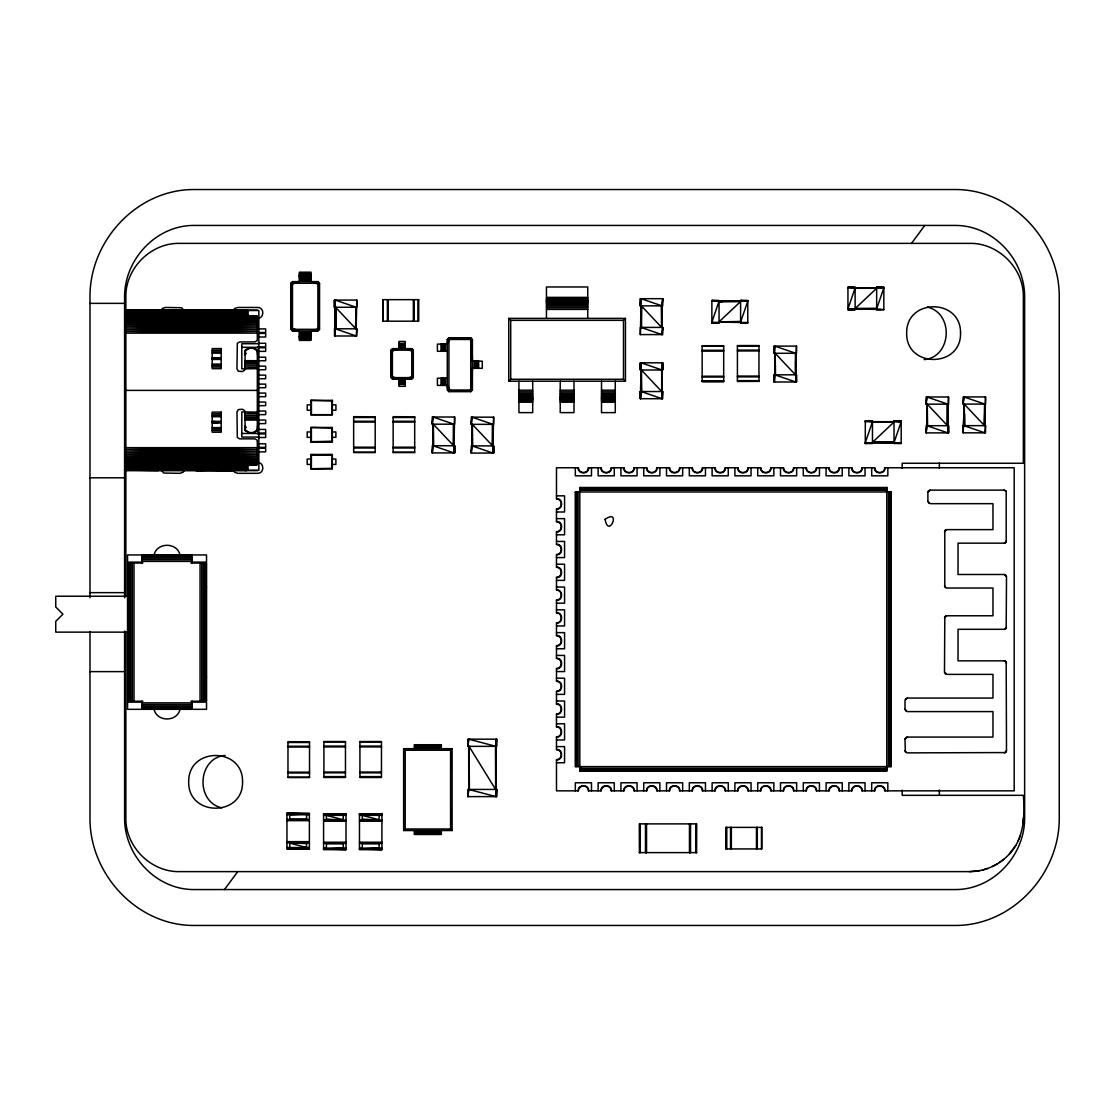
<?xml version="1.0" encoding="UTF-8"?>
<svg xmlns="http://www.w3.org/2000/svg" width="1115" height="1115" viewBox="0 0 1115 1115"><rect width="100%" height="100%" fill="white"/><g stroke="black" fill="none" stroke-linecap="round" stroke-linejoin="round"><path stroke-width="1.5" d="M496.579 746.353L496.677 739.175L467.966 739.175L467.966 746.353L496.579 746.353L496.314 739.175L495.868 789.434L495.618 748.067M355.462 328.8L356.187 307.266L335.183 300.088L334.472 307.266L356.8 307.266L356.898 300.088L334.472 300.088L334.472 307.266L334.472 300.088L334.821 307.266L335.183 300.088M984.155 425.651L984.88 404.104L963.876 396.926L963.151 404.104L985.493 404.104L985.59 396.926L963.151 396.926L963.151 404.104L963.876 396.926M468.676 746.353L468.774 789.434L469.039 746.353L495.604 789.434L495.604 746.353M355.824 307.266L355.824 328.8L335.545 307.266L334.821 335.991L334.556 328.8L356.898 328.8L356.8 335.991L334.472 335.991L335.281 307.266L335.281 328.8L356.187 335.991L356.8 328.8M432.968 424.188L433.066 445.735L433.331 424.188L453.624 445.735L453.624 424.188L453.261 445.735M471.979 424.341L472.077 445.889L472.342 424.341L492.621 445.889L492.621 424.341L492.259 445.889M661.697 369.999L661.697 391.532L641.418 369.999L640.693 398.71M641.683 307.517L641.348 327.406L641.348 305.858L661.641 327.406L661.892 305.858L661.989 327.406M774.8 353.288L774.897 374.821L775.162 353.288L795.441 374.821L795.441 353.288M926.872 404.16L926.969 425.707L927.234 404.16L947.513 425.707L947.513 404.16L947.179 424.048M984.517 404.104L984.517 425.651L964.224 404.104L963.151 432.829L985.493 432.829L985.59 425.651L963.151 425.651L963.151 432.829L963.973 414.055M496.579 796.612L496.677 789.434L467.966 789.434L467.966 796.612L496.579 796.612L496.579 789.434M640.275 305.858L640.372 298.681L662.714 298.681L662.714 305.858L640.275 305.858L641 298.681L661.989 305.858L662.714 298.681L661.989 305.858M662.77 362.807L662.672 369.999L640.331 369.999L640.331 362.807L662.77 362.807L662.672 369.999L662.059 362.807L662.059 398.71L641.055 391.532L641.055 369.999L640.331 398.71L662.672 398.71L662.77 391.532L640.331 391.532L640.331 398.71L640.428 391.532L640.595 395.839M447.282 378.208L437.401 378.208L437.401 385.386L447.282 385.386L447.728 389.734L449.206 391.212L470.474 391.212L471.952 389.734L472.412 368.326L482.279 368.326L482.279 361.149L472.412 361.149L470.753 340.34L469.875 339.462L449.805 339.462L447.282 344.103L437.401 344.103L437.401 351.281L447.282 351.281M902.188 790.117L902.188 795.33L1023.347 795.33C1025.117 816.194 1023.96 840.501 1007.584 855.846C997.632 865.853 983.625 871.665 969.506 871.623L179.724 871.623C150.943 872.334 125.159 846.55 125.87 817.769L125.87 631.494M246.304 315.573L246.304 310.514L258.861 310.514L258.861 470.265L246.304 470.265L246.471 464.885M1023.096 823.051L1023.347 817.769M432.968 417.01L432.258 424.188L454.599 424.188L454.697 417.01L432.258 417.01L432.258 424.188L432.968 417.01L453.972 424.188L453.875 445.735L453.624 424.188M432.968 445.735L432.258 452.913L454.599 452.913L454.697 445.735L432.258 445.735L432.258 452.913L432.968 445.735L453.972 452.913L454.335 445.735L454.599 452.913L454.599 445.735M471.979 417.163L471.255 424.341L493.597 424.341L493.694 417.163L471.255 417.163L471.255 424.341L471.979 417.163L492.983 424.341L492.886 445.889L492.621 424.341M471.979 445.889L471.255 453.066L493.597 453.066L493.694 445.889L471.255 445.889L471.255 453.066L471.979 445.889L492.983 453.066L493.332 445.889L493.597 453.066L493.597 445.889M468.676 739.175L467.966 746.353L468.676 739.175L495.966 746.353L495.966 796.612L468.676 789.434L467.966 796.612L468.676 789.434M496.314 789.434L495.966 796.612L496.677 789.434M640.637 305.858L641 298.681M640.693 369.999L641.055 362.807L662.059 369.999L661.962 391.532L661.753 374.961M661.989 334.584L662.714 327.406L640.372 327.406L640.275 334.584L662.714 334.584L662.714 327.406L661.989 334.584L641 327.406L641.083 305.858L641.348 327.406M662.059 398.71L662.672 391.532M774.437 353.288L774.8 346.11L795.803 353.288L795.706 374.821L795.539 361.567M774.437 381.999L774.8 374.821L795.803 381.999L796.166 374.821L796.431 381.999L774.089 381.999L774.089 374.821L796.514 374.821L796.431 381.999L796.431 374.821M926.872 396.982L926.147 404.16L948.489 404.16L948.586 396.982L926.147 396.982L926.147 404.16L926.872 396.982L947.875 404.16L947.778 425.707L947.513 404.16M926.872 425.707L926.147 432.885L948.489 432.885L948.586 425.707L926.147 425.707L926.147 432.885L926.872 425.707L947.875 432.885L948.224 425.707L948.489 432.885L948.489 425.707M472.412 368.326L470.753 389.135L469.875 390.013L449.805 390.013L447.282 385.386M495.966 746.353L496.677 739.175M641.055 362.807L640.331 369.999L640.428 362.807L640.595 367.114M774.8 346.11L774.089 353.288L796.431 353.288L796.514 346.11L774.089 346.11L774.089 353.288L774.172 346.11L774.395 351.852M774.8 374.821L774.089 381.999L774.172 374.821L774.395 380.563M447.282 344.103L447.728 339.74L449.206 338.263L470.474 338.263L471.952 339.74L472.412 361.149M588.706 467.756C588.929 474.544 577.891 474.544 578.114 467.756M611.494 467.756C611.731 474.544 600.678 474.544 600.915 467.756M578.114 790.842C577.891 784.054 588.929 784.054 588.706 790.842M634.296 467.756C634.519 474.544 623.48 474.544 623.703 467.756M600.915 790.842C600.678 784.054 611.731 784.054 611.494 790.842M657.097 467.756C657.32 474.544 646.268 474.544 646.505 467.756M623.703 790.842C623.48 784.054 634.519 784.054 634.296 790.842M679.885 467.756C680.108 474.544 669.07 474.544 669.293 467.756M646.505 790.842C646.268 784.054 657.32 784.054 657.097 790.842M702.687 467.756C702.91 474.544 691.871 474.544 692.094 467.756M669.293 790.842C669.07 784.054 680.108 784.054 679.885 790.842M725.475 467.756C725.712 474.544 714.659 474.544 714.882 467.756M692.094 790.842C691.871 784.054 702.91 784.054 702.687 790.842M748.277 467.756C748.5 474.544 737.461 474.544 737.684 467.756M714.882 790.842C714.659 784.054 725.712 784.054 725.475 790.842M771.064 467.756C771.301 474.544 760.249 474.544 760.486 467.756M737.684 790.842C737.461 784.054 748.5 784.054 748.277 790.842M793.866 467.756C794.089 474.544 783.051 474.544 783.274 467.756M760.486 790.842C760.249 784.054 771.301 784.054 771.064 790.842M816.668 467.756C816.891 474.544 805.852 474.544 806.075 467.756M783.274 790.842C783.051 784.054 794.089 784.054 793.866 790.842M839.456 467.756C839.679 474.544 828.64 474.544 828.863 467.756M806.075 790.842C805.852 784.054 816.891 784.054 816.668 790.842M862.257 467.756C862.48 474.544 851.442 474.544 851.665 467.756M828.863 790.842C828.64 784.054 839.679 784.054 839.456 790.842M885.045 467.756C885.282 474.544 874.23 474.544 874.467 467.756M851.665 790.842C851.442 784.054 862.48 784.054 862.257 790.842M874.467 790.842C874.23 784.054 885.282 784.054 885.045 790.842M927.889 492.412L930.161 490.126L1004.211 490.126L1006.19 491.269L1006.19 542.015L1004.211 543.158L958.022 543.158L958.022 574.49L1004.211 574.49L1006.497 576.776L1006.19 628.177L1004.211 629.306L958.022 629.306L958.022 660.847L1004.211 660.847L1006.19 661.989L1006.497 750.604L1005.354 752.569L907.289 752.876L905.31 751.747L905.004 739.357L907.289 737.071L992.963 737.071L992.963 711.593L907.289 711.593L905.004 709.321L905.004 700.345L907.289 698.06L992.963 698.06L992.963 674.38L946.774 674.38L944.489 672.108L944.795 616.916L946.774 615.773L992.963 615.773L992.963 588.037L946.774 588.037L944.795 586.894L944.795 530.754L946.774 529.625L992.963 529.625L992.963 503.659L930.161 503.659L927.889 501.388L927.889 492.412L929.032 490.433M248.088 465.512L126.037 465.61L256.826 464.997L257.607 463.645L257.244 440.202L254.917 438.864L239.655 438.864L237.328 437.512L236.965 411.937L238.303 409.595L242.345 409.247L244.673 410.585L245.314 430.613C248.31 433.261 254.332 433.261 257.328 430.613L257.328 350.18C254.332 347.532 248.31 347.532 245.314 350.18L244.673 370.194L242.345 371.546L238.303 371.183L236.965 368.856L237.328 343.281L239.655 341.929L254.917 341.929L257.244 340.577L257.607 317.148L256.826 315.796L126.037 315.169L248.088 315.266M245.314 353.985L245.035 354.96L246.094 353.162L245.314 353.985L245.314 350.18M257.607 425.832L257.328 430.613M154.037 555.061C156.769 542.071 177.313 542.057 180.045 555.061M180.045 709.21C177.313 722.199 156.769 722.199 154.037 709.21M722.367 301.621L719.05 301.566L740.597 301.301L719.05 301.203L711.872 322.207L719.05 322.57L711.872 322.918L711.872 300.493L719.05 300.59L719.05 322.918L711.872 322.918M740.597 322.918L747.775 322.57L719.05 322.11L740.597 322.11L747.775 301.203L740.597 300.493L740.597 322.918L747.775 322.918L747.775 300.59L740.597 300.493L747.775 300.59M860.097 288.228L876.655 288.032L855.121 287.935L847.944 308.939L855.121 309.301L847.944 309.649L847.944 287.21L855.121 287.308L855.121 309.649L847.944 309.649L852.25 309.399M883.833 309.649L855.121 308.841L876.655 308.841L883.833 287.935L876.655 287.21L876.655 309.649L883.833 309.649L883.833 287.308L876.655 287.21L883.833 287.308M874.132 422.028L894.007 421.791L872.474 421.693L865.296 442.697L872.474 443.045L865.296 443.408L865.296 420.968L872.474 421.066L872.474 443.408L865.296 443.408L868.167 443.213M1018.176 840.794L1020.197 835.916M449.206 391.212L449.805 390.013M299.364 281.621L292.757 282.067L291.28 283.545L291.28 329.05L292.757 330.528L293.356 329.329L317.022 329.329L317.9 328.451L317.9 284.144L311.029 281.621L311.029 272.199L299.364 272.199L299.364 281.621L292.478 284.144L292.478 328.451L299.364 330.974L299.364 340.396L311.029 340.396L311.029 330.974L317.022 329.329L317.845 330.974L319.545 329.273L319.545 283.322L317.845 281.621L292.534 281.621L290.834 283.322L290.834 329.273L292.534 330.974L317.845 330.974M469.875 339.462L470.474 338.263M449.582 390.473L448.983 391.658L447.282 389.957L447.282 339.517L448.983 337.817L470.697 337.817L472.412 339.517L472.412 389.957L470.697 391.658L448.983 391.658L447.728 389.734L448.927 389.135L448.927 340.34L447.728 339.74M160.407 311.183L162.358 308.493L165.522 307.461L181.55 307.726L185.006 311.183M232.742 311.183L234.694 308.493L237.857 307.461L257.607 307.461C264.506 307.238 264.506 318.472 257.607 318.235M185.006 469.596L183.055 472.286L179.877 473.318L163.863 473.053L160.407 469.596M256.826 460.105L257.607 458.613M944.489 531.897L945.632 529.932M944.489 618.058L945.632 616.079M1005.354 542.852L1006.497 540.873M905.004 739.357L906.147 737.377M1005.354 629.013L1006.497 627.034M1005.354 752.569L1006.497 750.604M246.094 349.357L245.035 351.155L248.631 348.605M256.548 431.435L257.607 429.637L254.011 432.174M1015.695 845.449L1009.396 853.937M245.398 467.087L246.192 466L126.037 466.641L245.398 467.087L126.037 467.547L245.398 467.91L126.037 468.356L245.398 468.621L126.037 469.039L245.398 469.22L126.037 469.61L245.398 469.722L126.037 470.056L158.344 470.628M224.463 889.561L237.802 871.54M911.429 243.46L924.767 225.439M331.726 414.097L332.34 400.355L310.806 400.355L310.806 414.71L332.34 414.71L332.34 400.355L332.172 404.843L335.936 404.843L335.936 410.236L332.172 410.236L332.34 414.71L310.806 414.71L310.974 410.236L307.21 410.236L307.21 404.843L310.974 404.843L310.974 400.536M392.382 351.1L398.947 348.633L398.947 341.455L405.219 341.455L405.219 348.633L411.783 351.1L411.783 376.675L405.219 379.142L405.219 386.32L398.947 386.32L398.947 379.142L392.382 376.675L392.382 351.1L390.863 350.333L392.578 348.633L411.602 348.633L413.303 350.333L413.303 377.441L411.602 379.142L392.578 379.142L390.863 377.441L390.863 350.333L392.801 349.079L398.947 348.633M310.946 441.638L332.312 441.819L332.312 427.449L310.764 427.449L310.764 441.819L332.312 441.819L332.131 427.63M332.131 468.746L332.312 454.558L310.764 454.558L310.764 468.927L332.312 468.927L332.312 454.558L310.946 454.739M311.029 330.974L317.622 330.528L319.099 329.05L319.099 283.545L317.845 281.621L317.022 283.266L293.356 283.266L292.534 281.621M392.801 349.079L391.309 350.556L391.309 377.218L392.578 379.142L393.33 377.623L410.836 377.623L411.602 379.142M310.764 441.819L331.699 441.206M405.219 379.142L411.379 378.696L412.857 377.218L412.857 350.556L411.602 348.633L410.836 350.152L393.33 350.152L392.578 348.633M508.761 381.205L510.712 379.267L623.494 379.267L625.445 381.205L508.761 381.205L508.761 318.388L625.445 318.388L625.445 381.205M508.761 318.388L510.712 320.339L623.494 320.339L625.445 318.388M452.119 830.536L450.571 828.989L450.571 750.228L452.119 748.681L403.644 748.681L403.644 830.536L452.119 830.536L452.119 748.681L451.129 749.67L451.129 769.866M403.644 748.681L405.191 750.228L405.191 828.989L403.644 830.536L404.634 829.56M331.699 468.314L310.946 468.746M740.597 322.11L719.05 321.845L740.597 301.566L719.05 301.566M876.655 308.841L855.121 308.576L876.655 288.297L855.121 288.297M872.474 442.697L894.007 442.599L872.474 442.334L894.007 422.055L872.474 422.055M999.416 862.536L1003.667 859.386M292.757 282.067L290.834 283.322L292.478 284.144M317.622 330.528L319.545 329.273L317.9 328.451M447.282 339.517L449.206 338.263L449.805 339.462M411.379 378.696L413.303 377.441M470.474 391.212L472.412 389.957M928.196 491.269L930.161 490.126M944.795 530.754L946.774 529.625M1004.211 543.158L1006.19 542.015M944.795 616.916L946.774 615.773M905.31 699.203L907.289 698.06M905.31 738.214L907.289 737.071M1004.211 752.876L1006.19 751.747M992.531 866.453L997.186 863.958M317.9 284.144L319.545 283.322M290.834 329.273L292.478 328.451M411.783 351.1L413.303 350.333M390.863 377.441L392.382 376.675M982.58 870.007L987.639 868.474M556.483 509.221C563.27 509.443 563.27 498.391 556.483 498.628M556.483 532.008C563.27 532.245 563.27 521.193 556.483 521.416M556.483 554.81C563.27 555.033 563.27 543.995 556.483 544.218M556.483 577.598C563.27 577.835 563.27 566.782 556.483 567.019M556.483 600.4C563.27 600.623 563.27 589.584 556.483 589.807M556.483 623.201C563.27 623.424 563.27 612.372 556.483 612.609M556.483 645.989C563.27 646.226 563.27 635.174 556.483 635.397M556.483 668.791C563.27 669.014 563.27 657.975 556.483 658.198M556.483 691.579C563.27 691.816 563.27 680.763 556.483 680.986M556.483 714.38C563.27 714.604 563.27 703.565 556.483 703.788M556.483 737.168C563.27 737.405 563.27 726.353 556.483 726.59M556.483 759.97C563.27 760.193 563.27 749.155 556.483 749.378M980.001 870.578L969.506 871.623M924.14 359.601C951.652 357.204 954.203 313.454 927.499 307.127M225.091 755.399C197.578 757.796 195.013 801.546 221.718 807.873M901.185 443.408L894.007 443.31L901.185 443.045L894.007 442.697L901.185 421.693L894.007 420.968L894.007 443.408L901.185 443.408L901.185 421.066L894.007 420.968M309.385 813.825L286.959 813.504L289.761 814.758L309.385 813.825L286.959 813.197L286.959 849.086L309.385 849.086L309.385 813.197L286.959 813.281M286.959 848.459L306.583 847.525L309.385 848.78L286.959 848.459L309.385 849.086M323.587 849.045L343.211 848.111L346.012 849.365L323.587 849.045L346.012 849.672L346.012 813.783L323.587 813.783L323.587 849.672L346.012 849.588M359.476 849.045L379.114 848.111L381.915 849.365L359.476 849.045L381.915 849.672L381.915 813.783L359.476 813.783L359.476 849.672L381.915 849.672M876.655 309.552L880.962 309.399M894.007 443.31L896.878 443.213M212.198 422.46L221.174 422.167L212.198 421.372L221.174 421.372M230.498 470.628L233.188 470.628M855.121 308.576L876.655 308.214M719.05 321.845L740.597 321.482M872.474 442.334L894.007 441.972M257.607 368.675L245.035 368.856L257.607 366.905L245.035 366.905M233.188 310.165L196.045 310.221L231.293 310.165L230.498 310.165M196.045 470.056L231.293 470.614L196.045 470.558L206.373 469.973M126.037 465.61L256.826 464.997L126.037 464.495L257.607 463.645L126.037 463.282L257.607 462.335L126.037 461.972L257.607 460.927L126.037 460.593L257.607 459.436L126.037 459.143L257.607 457.889L126.037 457.624L257.607 456.286L126.037 456.049L257.607 454.613L126.037 454.418L257.607 452.913L126.037 452.76L257.607 451.171L126.037 451.073L257.607 449.415L126.037 449.373L257.607 447.659L126.037 447.659M196.045 310.165L230.498 310.583M245.398 313.691L126.037 314.151L246.192 314.778L245.398 313.691L126.037 313.231L245.398 312.883L126.037 312.437L245.398 312.172L126.037 311.754L245.398 311.057L126.037 310.737L245.398 310.667L126.037 310.416L245.398 310.221M126.037 470.377L257.607 470.628M196.045 470.558L230.498 469.791M126.037 470.558L245.398 470.405M299.364 273.719L311.029 273.719M299.364 274.792L311.029 274.792M299.364 275.586L311.029 275.586M299.364 275.879L311.029 275.879M299.364 276.074L311.029 276.074M299.364 276.645L311.029 276.645M299.364 277.551L311.029 277.551M299.364 278.75L311.029 278.75M299.364 280.13L311.029 280.13M847.944 287.935L883.833 287.935L876.655 287.572M546.462 297.384L587.744 297.384M546.462 298.764L587.744 298.764M546.462 299.921L587.744 299.921M546.462 300.702L587.744 300.702M546.462 300.98L587.744 300.98M546.462 301.134L587.744 301.134M711.872 301.203L747.775 301.203L740.597 300.841M546.462 301.621L587.744 301.621M546.462 302.402L587.744 302.402M89.981 303.364L124.587 303.364M546.462 303.447L587.744 303.447M546.462 304.729L587.744 304.729M546.462 306.179L587.744 306.179M546.462 307.768L587.744 307.768M546.462 309.413L587.744 309.413M257.607 310.165L126.037 310.221L245.398 310.388M257.704 328.911L265.677 328.911L265.677 332.507L257.704 332.507M299.364 332.465L311.029 332.465M126.037 333.134L257.607 333.134L126.037 331.42L257.607 331.364L126.037 329.706L257.607 329.608L126.037 328.019L257.607 327.88L126.037 326.361L257.607 326.165L126.037 324.744L257.607 324.507L126.037 323.169L257.607 322.89L126.037 321.65L257.607 321.343L126.037 320.186L257.607 319.866L126.037 318.806L257.607 318.458L126.037 317.51L257.607 317.148L126.037 316.298L256.826 315.796L126.037 315.169M257.704 333.399L265.677 333.399L265.677 336.995L257.704 336.995M299.364 333.845L311.029 333.845M299.364 335.044L311.029 335.044M299.364 335.95L311.029 335.95M299.364 336.521L311.029 336.521M299.364 336.716L311.029 336.716M299.364 337.009L311.029 337.009M299.364 337.803L311.029 337.803M299.364 338.876L311.029 338.876M257.704 343.281L265.677 343.281L265.677 346.863L257.704 346.863M398.947 343.42L405.219 343.42M258.861 343.727L241.816 343.727L241.816 368.856L245.216 368.856M398.947 344.061L405.219 344.061M398.947 344.521L405.219 344.521M398.947 344.688L405.219 344.688M398.947 344.981L405.219 344.981M398.947 345.845L405.219 345.845M737.419 345.971L758.953 345.971M702.157 346.124L723.691 346.124M398.947 347.127L405.219 347.127M241.816 347.309L258.861 347.309M257.704 347.769L265.677 347.769L265.677 351.35L257.704 351.35M737.419 350.138L758.953 350.138M212.198 350.249L221.174 350.249M702.157 350.291L723.691 350.291M737.419 350.946L758.953 350.946M702.157 351.1L723.691 351.1M212.198 351.824L221.174 351.824M212.198 353.162L221.174 353.162M257.704 357.19L265.677 357.19L265.677 360.772L245.035 360.661M221.174 357.831L212.198 357.831L221.174 358.333L212.198 358.626L221.174 358.918L212.198 359.406L221.174 359.406M245.035 362.013L257.607 362.013M245.035 363.532L257.607 363.532M212.198 364.075L221.174 364.075M245.035 365.176L257.607 365.176M212.198 365.427L221.174 365.427M257.704 366.166L265.677 366.166L265.677 369.748L257.704 369.748M212.198 366.988L221.174 366.988M257.704 375.142L265.677 375.142L265.677 378.724L257.704 378.724M737.419 376.076L758.953 376.076M702.157 376.229L723.691 376.229M702.157 377.037L723.691 377.037M737.419 376.884L758.953 376.884M398.947 380.661L405.219 380.661M702.157 380.814L723.691 380.814M737.419 380.647L758.953 380.647M702.157 381.511L723.691 381.511L723.691 345.72L702.157 345.72L702.157 381.623L723.691 381.623M758.953 381.358L737.419 381.455L737.419 345.566L758.953 345.566L758.953 381.455M398.947 381.943L405.219 381.943M398.947 382.793L405.219 382.793M398.947 383.1L405.219 383.1M398.947 383.267L405.219 383.267M398.947 383.727L405.219 383.727M257.704 384.118L265.677 384.118L265.677 387.699L257.704 387.699M398.947 384.354L405.219 384.354M518.935 390.18L532.705 390.18M560.218 390.18L573.988 390.18M601.515 390.18L615.271 390.18M126.037 390.389L257.607 390.389M518.935 391.825L532.705 391.825M560.218 391.825L573.988 391.825M601.515 391.825L615.271 391.825M257.704 393.079L265.677 393.079L265.677 396.675L257.704 396.675M518.935 393.414L532.705 393.414M560.218 393.414L573.988 393.414M601.515 393.414L615.271 393.414M518.935 394.877L532.705 394.877M560.218 394.877L573.988 394.877M601.515 394.877L615.271 394.877M518.935 396.146L532.705 396.146M560.218 396.146L573.988 396.146M601.515 396.146L615.271 396.146M518.935 397.205L532.705 397.205M560.218 397.205L573.988 397.205M601.515 397.205L615.271 397.205M518.935 397.985L532.705 397.985M560.218 397.985L573.988 397.985M601.515 397.985L615.271 397.985M518.935 398.459L532.705 398.459M560.218 398.459L573.988 398.459M601.515 398.459L615.271 398.459M518.935 398.626L532.705 398.626M560.218 398.626L573.988 398.626M601.515 398.626L615.271 398.626M518.935 398.891L532.705 398.891M560.218 398.891L573.988 398.891M601.515 398.891L615.271 398.891M518.935 399.672L532.705 399.672M560.218 399.672L573.988 399.672M601.515 399.672L615.271 399.672M310.806 400.355L331.726 400.968M518.935 400.843L532.705 400.843M560.218 400.843L573.988 400.843M601.515 400.843L615.271 400.843M257.704 402.055L265.677 402.055L265.677 405.651L257.704 405.651M518.935 402.208L532.705 402.208M560.218 402.208L573.988 402.208M601.515 402.208L615.271 402.208M257.704 411.031L265.677 411.031L265.677 414.627L257.704 414.627M245.216 411.937L241.816 411.937L241.816 437.066L258.861 437.066M212.198 413.79L221.174 413.79M245.035 413.888L257.607 413.888L245.035 411.937L257.607 412.118M212.198 415.365L221.174 415.365M245.035 415.616L257.607 415.616M212.198 416.703L221.174 416.703M245.035 417.247L257.607 417.247M353.65 417.498L375.197 417.498M393.149 417.498L414.682 417.498M245.035 418.766L257.607 418.766M245.035 420.118L265.677 420.007L265.677 423.602L257.704 423.602M865.296 421.066L872.474 421.066M894.007 421.066L901.185 421.066M353.65 421.261L375.197 421.261M393.149 421.261L414.682 421.261M865.296 421.693L901.185 421.693L894.007 421.331M353.65 422.069L375.197 422.069M393.149 422.069L414.682 422.069M221.174 422.947L212.198 422.947L221.174 422.167L212.198 421.874M212.198 427.616L221.174 427.616M310.764 427.449L331.699 428.076M212.198 428.968L221.174 428.968M257.704 429.428L265.677 429.428L265.677 433.024L257.704 433.024M212.198 430.529L221.174 430.529M310.946 431.937L307.183 431.937L307.183 437.331L310.946 437.331M332.131 431.937L335.894 431.937L335.894 437.331L332.131 437.331M241.816 433.47L258.861 433.47M257.704 433.916L265.677 433.916L265.677 437.512L257.704 437.512M872.474 442.599L894.007 442.599M257.704 443.798L265.677 443.798L265.677 447.38L257.704 447.38M353.65 447.199L375.197 447.199M393.149 447.199L414.682 447.199M353.65 448.007L375.197 448.007M393.149 448.007L414.682 448.007M257.704 448.286L265.677 448.286L265.677 451.868L257.704 451.868M353.65 452.174L375.197 452.174M393.149 452.174L414.682 452.174M310.764 454.558L331.699 455.185M310.946 459.046L307.183 459.046L307.183 464.439L310.946 464.439M332.131 459.046L335.894 459.046L335.894 464.439L332.131 464.439M89.981 477.805L124.587 477.805M579.814 487.84L886.76 487.84M579.814 488.816L886.76 488.816M579.814 490.265L886.76 490.265M579.814 491.088L580.093 487.492M885.7 491.088L886.76 491.088M575.326 492.259L578.922 491.98M891.247 492.259L887.652 491.98M556.483 495.841L564.566 495.841L564.566 511.994L556.483 511.994M556.483 518.642L564.566 518.642L564.566 534.796L556.483 534.796M556.483 541.43L564.566 541.43L564.566 557.584L556.483 557.584M141.912 555.172L192.17 555.172M141.912 555.814L192.17 555.814M141.912 556.845L192.17 556.845M141.912 558.183L192.17 558.183M141.912 559.744L192.17 559.744M141.912 561.416L192.17 561.416M141.912 562.127L127.542 562.127L127.542 554.949L206.526 554.949L206.526 562.127L192.17 562.127M142.887 563.033L127.542 563.033L127.542 701.237L142.887 701.237M190.846 563.033L206.526 563.033L206.526 701.237L190.846 701.237M556.483 564.232L564.566 564.232L564.566 580.385L556.483 580.385M556.483 587.034L564.566 587.034L564.566 603.187L556.483 603.187M205.662 587.257L206.526 587.257M89.981 592.65L124.587 592.65M127.932 596.232L55.75 596.232L55.75 607.006L62.928 614.184L55.75 621.362L55.75 632.135L127.932 632.135M556.483 609.821L564.566 609.821L564.566 625.975L556.483 625.975M556.483 632.623L564.566 632.623L564.566 648.777L556.483 648.777M556.483 655.411L564.566 655.411L564.566 671.564L556.483 671.564M89.981 671.62L124.587 671.62M205.662 677.014L206.526 677.014M556.483 678.213L564.566 678.213L564.566 694.366L556.483 694.366M556.483 701L564.566 701L564.566 717.154L556.483 717.154M141.912 702.143L127.542 702.143L127.542 709.321L206.526 709.321L206.526 702.143L192.17 702.143M141.912 702.854L192.17 702.854M141.912 704.527L192.17 704.527M141.912 706.088L192.17 706.088M141.912 707.426L192.17 707.426M141.912 708.457L192.17 708.457M141.912 709.098L192.17 709.098M556.483 723.802L564.566 723.802L564.566 739.956L556.483 739.956M309.51 741.768L287.977 741.67L287.977 777.559L309.51 777.559L309.51 741.67M323.921 741.921L345.469 741.921M359.922 741.935L381.469 741.935M287.977 742.479L309.51 742.479M414.418 745.085L441.345 745.085M323.921 746.102L345.469 746.102M359.922 746.102L381.469 746.102M414.418 746.06L441.345 746.06M287.977 746.242L309.51 746.242M556.483 746.604L564.566 746.604L564.566 762.758L556.483 762.758M287.977 747.05L309.51 747.05M323.921 746.911L345.469 746.911M359.922 746.911L381.469 746.911M414.418 747.371L441.345 747.371M405.191 750.228L450.571 750.228M579.814 767.51L580.873 767.51M885.7 767.51L886.76 767.51M579.814 768.333L886.76 768.333M579.814 769.782L886.76 769.782M579.814 770.758L886.76 770.758M287.977 772.179L309.51 772.179M323.921 772.04L345.469 772.04M359.922 772.04L381.469 772.04M323.921 772.848L345.469 772.848M359.922 772.848L381.469 772.848M287.977 772.988L309.51 772.988M323.921 776.611L345.469 776.611M359.922 776.625L381.469 776.625M287.977 777.155L309.51 777.155M323.921 777.308L345.469 777.308L345.469 741.517L323.921 741.517L323.921 777.42L345.469 777.42M359.922 777.322L381.469 777.322L381.469 741.531L359.922 741.531L359.922 777.434L381.469 777.434M346.012 813.866L323.587 813.866L346.012 814.41L326.388 815.344L323.587 814.089L346.012 814.41L323.587 814.41M381.915 813.866L359.476 813.866L381.915 814.41L362.291 815.344L359.476 814.089L381.915 814.41L359.476 814.41M286.959 814.758L309.385 814.758M323.587 815.344L346.012 815.344M359.476 815.344L381.915 815.344M289.761 819.163L306.583 819.163M286.959 819.469L309.385 819.469M323.587 820.055L346.012 820.055M359.476 820.055L381.915 820.055M286.959 820.64L309.385 820.64M323.587 821.225L346.012 821.225M359.476 821.225L381.915 821.225M405.191 828.989L450.571 828.989M414.418 831.86L441.345 831.86M414.418 833.17L441.345 833.17M414.418 834.132L441.345 834.132M286.959 841.644L309.385 841.644M323.587 842.229L346.012 842.229M359.476 842.229L381.915 842.229M286.959 842.815L309.385 842.815M323.587 843.4L346.012 843.4M359.476 843.4L381.915 843.4M326.388 843.707L343.211 843.707M362.291 843.707L379.114 843.707M286.959 847.525L309.385 847.525M323.587 848.111L346.012 848.111M359.476 848.111L381.915 848.111M639.285 852.613L696.722 852.613M196.045 310.416L218.442 310.528M855.121 287.308L847.944 287.21L855.121 287.935M719.05 300.59L711.872 300.493L719.05 301.203M847.944 309.552L855.121 309.649M740.597 322.834L747.775 322.918M711.872 322.834L719.05 322.918M865.296 443.31L872.474 443.408M311.029 281.621L317.622 282.067L319.099 283.545M292.757 330.528L299.364 330.974M405.219 348.633L411.379 349.079L412.857 350.556M398.947 379.142L392.801 378.696L391.309 377.218M865.296 420.968L872.474 421.693M257.607 462.544C264.506 462.321 264.506 473.554 257.607 473.318L237.857 473.318L234.694 472.286L232.742 469.596M471.952 389.734L470.753 389.135L470.753 340.34L471.952 339.74L470.697 337.817M411.783 376.675L412.857 377.218M1004.211 490.126L1006.19 491.269M1004.211 574.49L1006.19 575.633M1004.211 660.847L1006.19 661.989M254.011 348.605L257.607 351.155L256.548 349.357M248.631 432.174L245.035 429.637L246.094 431.435M391.936 376.898L393.107 378.069M245.314 426.808L246.094 427.63L245.035 425.832L245.314 430.613M291.28 329.05L292.534 330.974M1005.354 574.796L1006.497 576.776M927.889 501.388L929.032 503.367M1005.354 661.153L1006.497 663.132M944.489 585.751L945.632 587.716M944.489 672.108L945.632 674.073M905.004 709.321L906.147 711.286M905.004 750.604L906.147 752.569M256.826 320.688L257.607 322.179M469.875 390.013L470.697 391.658M257.607 354.96L257.328 350.18M246.304 310.514L246.429 314.555M964.224 404.104L964.587 425.651L964.587 414.055M927.234 404.16L927.582 425.707M775.162 353.288L775.524 374.821M661.279 305.858L661.641 327.406M641.418 369.999L641.766 391.532M472.342 424.341L472.69 445.889M433.331 424.188L433.693 445.735M335.545 307.266L335.908 328.8L335.908 307.266M469.039 746.353L469.401 789.434M963.876 404.104L963.973 425.651L984.88 432.829L985.493 425.651M985.493 396.926L984.88 425.651M948.489 396.982L947.875 425.707M939.374 463.032L939.374 468.244M939.374 790.019L939.374 795.232M926.969 404.16L926.969 425.707M902.188 468.481L902.188 463.269L1023.347 463.269L1023.347 297.231C1024.072 268.45 998.273 242.666 969.506 243.377L179.724 243.377C150.943 242.666 125.159 268.45 125.87 297.231L125.87 596.664M890.899 491.98L890.899 766.618M889.923 491.98L889.923 766.618M888.474 491.98L888.474 766.618M887.833 467.756L887.833 475.826L871.679 475.826L871.679 467.756M887.833 790.842L887.833 782.772L871.679 782.772L871.679 790.842M886.481 487.492L886.481 491.088M886.481 767.51L886.481 771.106M865.031 467.756L865.031 475.826L848.877 475.826L848.877 467.756M865.031 790.842L865.031 782.772L848.877 782.772L848.877 790.842M842.243 467.756L842.243 475.826L826.09 475.826L826.09 467.756M842.243 790.842L842.243 782.772L826.09 782.772L826.09 790.842M819.441 467.756L819.441 475.826L803.288 475.826L803.288 467.756M819.441 790.842L819.441 782.772L803.288 782.772L803.288 790.842M796.654 467.756L796.654 475.826L780.5 475.826L780.5 467.756M796.654 790.842L796.654 782.772L780.5 782.772L780.5 790.842M796.431 346.11L795.803 381.999M774.897 353.288L774.897 374.821M773.852 467.756L773.852 475.826L757.698 475.826L757.698 467.756M773.852 790.842L773.852 782.772L757.698 782.772L757.698 790.842M761.461 827.386L761.461 848.933M757.28 827.386L757.28 848.933M756.472 827.386L756.472 848.933M751.05 467.756L751.05 475.826L734.896 475.826L734.896 467.756M751.05 790.842L751.05 782.772L734.896 782.772L734.896 790.842M731.342 827.386L731.342 848.933M730.534 827.386L730.534 848.933M728.262 467.756L728.262 475.826L712.109 475.826L712.109 467.756M728.262 790.842L728.262 782.772L712.109 782.772L712.109 790.842M726.771 827.386L726.771 848.933M726.074 827.386L726.074 848.933M705.461 467.756L705.461 475.826L689.307 475.826L689.307 467.756M705.461 790.842L705.461 782.772L689.307 782.772L689.307 790.842M696.582 852.613L696.722 823.887L639.285 823.887L639.411 852.613M696.22 823.887L696.22 852.613M695.732 823.887L695.732 852.613M690.533 823.887L690.533 852.613M690.032 823.887L690.032 852.613M689.669 823.887L689.669 852.613M689.544 823.887L689.544 852.613M682.673 467.756L682.673 475.826L666.519 475.826L666.519 467.756M682.673 790.842L682.673 782.772L666.519 782.772L666.519 790.842M661.892 305.858L661.892 327.406M659.871 467.756L659.871 475.826L643.717 475.826L643.717 467.756M659.871 790.842L659.871 782.772L643.717 782.772L643.717 790.842M646.463 823.887L646.463 852.613M646.324 823.887L646.324 852.613M645.961 823.887L645.961 852.613M645.474 823.887L645.474 852.613M641 305.858L640.372 334.584M640.372 298.681L640.372 305.858M640.275 823.887L640.275 852.613M639.773 823.887L639.773 852.613M637.083 467.756L637.083 475.826L620.93 475.826L620.93 467.756M637.083 790.842L637.083 782.772L620.93 782.772L620.93 790.842M623.494 320.339L623.494 379.267M615.271 381.205L615.271 412.62L601.515 412.62L601.515 381.205M614.281 467.756L614.281 475.826L598.128 475.826L598.128 467.756M614.281 790.842L614.281 782.772L598.128 782.772L598.128 790.842M591.48 467.756L591.48 475.826L575.326 475.826L575.326 467.756M591.48 790.842L591.48 782.772L575.326 782.772L575.326 790.842M587.744 318.388L587.744 286.973L546.462 286.973L546.462 318.388M580.093 767.51L580.093 771.106M578.1 491.98L578.1 766.618M576.65 491.98L576.65 766.618M575.675 491.98L575.675 766.618M573.988 381.205L573.988 412.62L560.218 412.62L560.218 381.205M532.705 381.205L532.705 412.62L518.935 412.62L518.935 381.205M510.712 320.339L510.712 379.267M493.597 417.163L492.983 445.889M478.683 361.149L478.683 368.326M477.791 361.149L477.791 368.326M477.136 361.149L477.136 368.326M476.886 361.149L476.886 368.326M476.551 361.149L476.551 368.326M475.575 361.149L475.575 368.326M474.126 361.149L474.126 368.326M472.077 424.341L472.077 445.889M468.774 746.353L468.774 789.434M454.599 417.01L453.972 445.735M451.129 809.351L451.129 829.56M445.554 344.103L445.554 351.281M445.554 378.208L445.554 385.386M444.104 344.103L444.104 351.281M444.104 378.208L444.104 385.386M443.129 344.103L443.129 351.281M443.129 378.208L443.129 385.386M442.794 344.103L442.794 351.281M442.794 378.208L442.794 385.386M442.543 344.103L442.543 351.281M442.543 378.208L442.543 385.386M441.888 344.103L441.888 351.281M441.888 378.208L441.888 385.386M441.345 748.681L441.345 744.736L414.418 744.736L414.418 748.681M441.345 830.536L441.345 834.48L414.418 834.48L414.418 830.536M440.996 344.103L440.996 351.281M440.996 378.208L440.996 385.386M433.066 424.188L433.066 445.735M417.916 299.656L417.916 321.19M414.153 299.656L414.153 321.19M413.344 299.656L413.344 321.19M388.215 299.656L388.215 321.19M387.407 299.656L387.407 321.19M383.239 299.656L383.239 321.19M379.114 815.344L379.114 820.055L362.291 819.427L379.114 819.748L362.291 815.344L362.291 820.055M379.114 843.4L379.114 848.111M362.291 843.4L362.291 848.111M356.8 300.088L356.187 328.8M343.211 815.344L343.211 820.055L326.388 819.427L343.211 819.748L326.388 815.344L326.388 820.055M343.211 843.4L343.211 848.111M326.388 843.4L326.388 848.111M311.42 400.968L311.42 414.097M311.378 428.076L311.378 441.206M311.378 455.185L311.378 468.314M306.583 814.758L306.583 819.469M306.583 842.815L306.583 847.525L289.761 843.121L306.583 843.442L289.761 842.815L289.761 847.525M289.761 814.758L289.761 819.469M248.088 310.514L248.088 315.42M248.088 465.359L248.088 470.265M246.749 310.165L246.749 315.545M246.749 465.248L246.749 470.628M246.304 464.885L246.304 470.265M245.76 310.165L245.76 315.545M245.76 465.248L245.76 470.628M245.398 310.165L245.398 315.545M245.398 465.248L245.398 470.628M206.303 563.033L206.303 701.237M205.662 563.033L205.662 701.237M204.63 563.033L204.63 701.237M203.292 563.033L203.292 701.237M201.731 563.033L201.731 701.237M200.059 563.033L200.059 701.237M192.17 554.949L192.17 563.033M192.17 701.237L192.17 709.321M141.912 554.949L141.912 563.033M141.912 701.237L141.912 709.321M134.009 563.033L134.009 701.237M132.337 563.033L132.337 701.237M130.776 563.033L130.776 701.237M129.438 563.033L129.438 701.237M128.42 563.033L128.42 701.237M127.765 563.033L127.765 701.237M124.587 597.793L124.587 297.231C124.239 259.781 155.807 225.355 193.829 225.439L955.402 225.439C993.423 225.355 1024.992 259.781 1024.629 297.231L1024.629 817.769C1024.992 855.219 993.423 889.645 955.402 889.561L193.829 889.561C155.807 889.645 124.239 855.219 124.587 817.769L124.587 631.188M89.981 597.793L89.981 297.231C89.451 241.049 136.797 189.411 193.829 189.536L955.402 189.536C1012.434 189.411 1059.78 241.049 1059.25 297.231L1059.25 817.769C1059.78 873.951 1012.434 925.589 955.402 925.464L193.829 925.464C136.797 925.589 89.451 873.951 89.981 817.769L89.981 631.494M242.54 781.42C243.795 817.086 187.445 817.086 188.7 781.42C188.505 746.897 242.749 746.897 242.54 781.42M960.531 332.688C961.771 368.34 905.436 368.34 906.676 332.688C906.481 298.165 960.726 298.165 960.531 332.688M588.344 467.756C588.539 474.07 578.281 474.07 578.476 467.756L556.483 467.756L556.483 498.99C562.81 498.795 562.81 509.053 556.483 508.858L556.483 521.778C562.81 521.597 562.81 531.841 556.483 531.646L556.483 544.58C562.81 544.385 562.81 554.643 556.483 554.448L556.483 567.368C562.81 567.187 562.81 577.431 556.483 577.249L556.483 590.169C562.81 589.974 562.81 600.232 556.483 600.037L556.483 612.957C562.81 612.776 562.81 623.02 556.483 622.839L556.483 635.759C562.81 635.564 562.81 645.822 556.483 645.627L556.483 658.561C562.81 658.366 562.81 668.624 556.483 668.429L556.483 681.349C562.81 681.167 562.81 691.412 556.483 691.23L556.483 704.15C562.81 703.955 562.81 714.213 556.483 714.018L556.483 726.938C562.81 726.757 562.81 737.001 556.483 736.82L556.483 749.74C562.81 749.545 562.81 759.803 556.483 759.608L556.483 790.842L578.476 790.842C578.281 784.528 588.539 784.528 588.344 790.842L601.264 790.842C601.083 784.528 611.327 784.528 611.145 790.842L624.066 790.842C623.87 784.528 634.128 784.528 633.933 790.842L646.853 790.842C646.672 784.528 656.916 784.528 656.735 790.842L669.655 790.842C669.46 784.528 679.718 784.528 679.523 790.842L692.457 790.842C692.262 784.528 702.52 784.528 702.325 790.842L715.245 790.842C715.063 784.528 725.308 784.528 725.126 790.842L738.046 790.842C737.851 784.528 748.109 784.528 747.914 790.842L760.834 790.842C760.653 784.528 770.897 784.528 770.716 790.842L783.636 790.842C783.441 784.528 793.699 784.528 793.504 790.842L806.438 790.842C806.243 784.528 816.487 784.528 816.305 790.842L829.226 790.842C829.044 784.528 839.288 784.528 839.093 790.842L852.027 790.842C851.832 784.528 862.09 784.528 861.895 790.842L874.815 790.842C874.634 784.528 884.878 784.528 884.697 790.842L1014.19 790.842L1014.19 467.756L884.697 467.756C884.878 474.07 874.634 474.07 874.815 467.756L861.895 467.756C862.09 474.07 851.832 474.07 852.027 467.756L839.093 467.756C839.288 474.07 829.044 474.07 829.226 467.756L816.305 467.756C816.487 474.07 806.243 474.07 806.438 467.756L793.504 467.756C793.699 474.07 783.441 474.07 783.636 467.756L770.716 467.756C770.897 474.07 760.653 474.07 760.834 467.756L747.914 467.756C748.109 474.07 737.851 474.07 738.046 467.756L725.126 467.756C725.308 474.07 715.063 474.07 715.245 467.756L702.325 467.756C702.52 474.07 692.262 474.07 692.457 467.756L679.523 467.756C679.718 474.07 669.46 474.07 669.655 467.756L656.735 467.756C656.916 474.07 646.672 474.07 646.853 467.756L633.933 467.756C634.128 474.07 623.87 474.07 624.066 467.756L611.145 467.756C611.327 474.07 601.083 474.07 601.264 467.756L588.344 467.756M605.111 519.339C608.651 539.353 621.766 507.701 605.111 519.339M418.724 299.656L382.835 299.656L382.835 321.19L418.724 321.19L418.724 299.656M221.174 348.577L212.198 348.577L212.198 368.675L221.174 368.675L221.174 348.577M221.174 412.118L212.198 412.118L212.198 432.216L221.174 432.216L221.174 412.118M375.197 416.787L353.65 416.689L353.65 452.579L375.197 452.579L375.197 416.689M414.682 416.787L393.149 416.689L393.149 452.579L414.682 452.579L414.682 416.689M886.76 487.492L579.814 487.492L579.814 771.106L886.76 771.106L886.76 487.492M891.247 491.98L575.326 491.98L575.326 766.618L891.247 766.618L891.247 491.98M761.866 827.386L725.963 827.386L725.963 848.933L761.866 848.933L761.866 827.386"/></g></svg>
